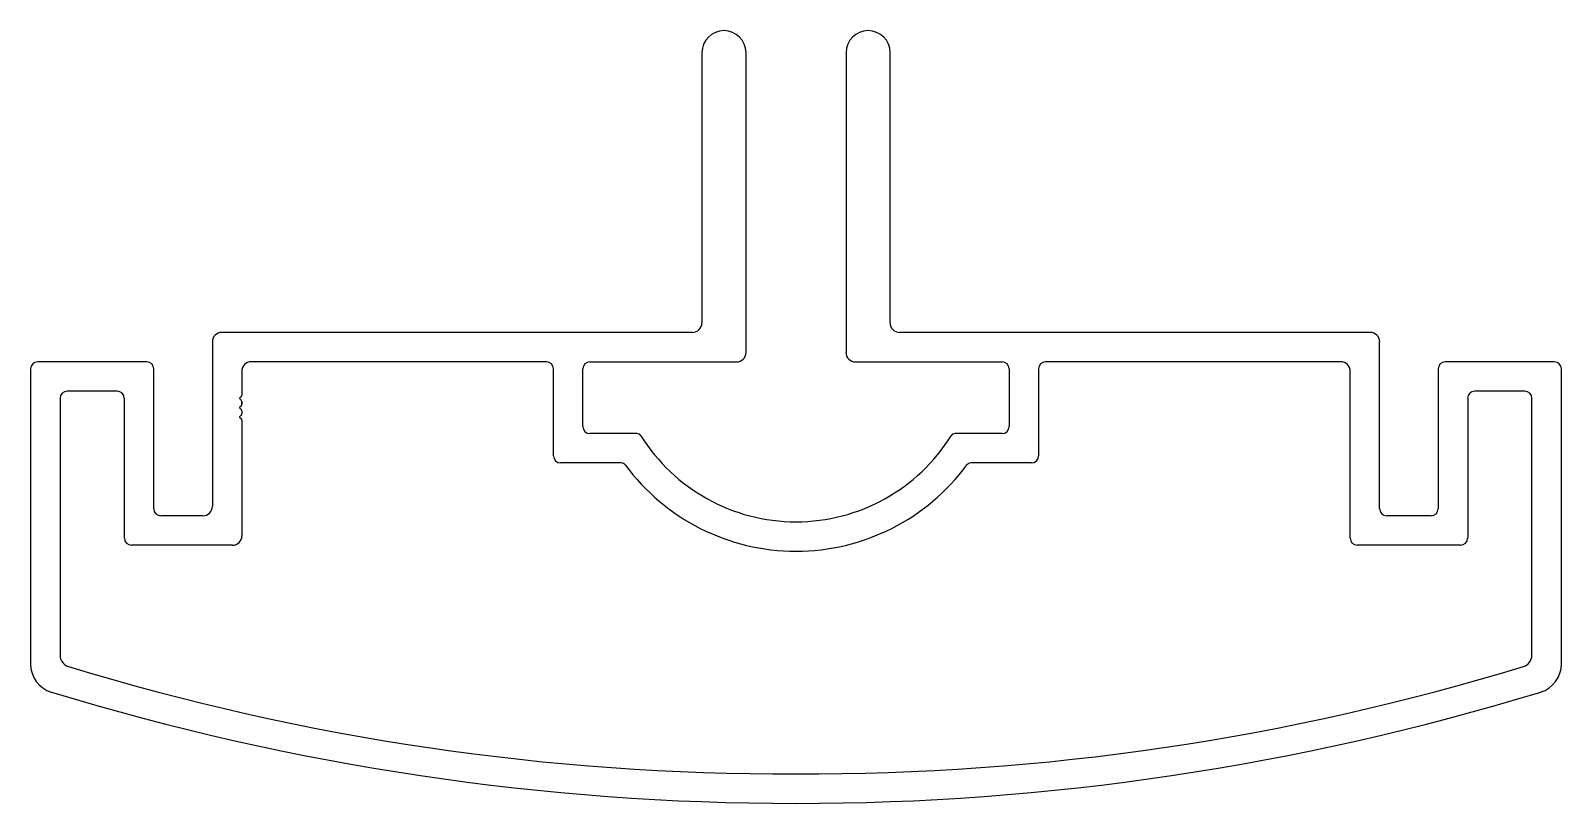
# Model space of a CAD drawing. Extents: x -82 to 83, y 7 to 91.
import ezdxf

# ---------------------------------------------------------------- set-up
doc = ezdxf.new("R2010")
doc.units = 0
doc.layers.get('0').update_dxf_attribs({"linetype": 'CONTINUOUS'})

msp = doc.modelspace()

# ---------------------------------------------------------------- linework, layer by layer
at = {"linetype": 'CONTINUOUS'}
for p, q in [((-10.05, 88.36), (-10.05, 59.21)), ((-5.28, 56.03), (-5.28, 88.36)), ((5.5, 88.36), (5.5, 56.03)), ((10.26, 59.21), (10.26, 88.36)), ((-11.06, 58.19), (-61.82, 58.19)), ((62.04, 58.19), (11.27, 58.19)), ((-62.84, 57.17), (-62.84, 39.43)), ((63.05, 39.17), (63.05, 57.17)), ((-69.92, 55.01), (-81.68, 55.01)), ((-26.82, 55.01), (-58.65, 55.01)), ((-22.12, 55.01), (-6.3, 55.01)), ((6.51, 55.01), (22.33, 55.01)), ((58.86, 55.01), (27.03, 55.01)), ((81.89, 55.01), (70.13, 55.01)), ((-82.44, 54.25), (-82.44, 22.43)), ((-69.16, 39.17), (-69.16, 54.25)), ((-59.67, 54), (-59.67, 51.42)), ((-26.06, 44.87), (-26.06, 54.25)), ((-22.88, 48.04), (-22.88, 54.25)), ((23.09, 54.25), (23.09, 48.04)), ((26.27, 54.25), (26.27, 44.87)), ((59.88, 36), (59.88, 54)), ((69.37, 54.25), (69.37, 39.17)), ((82.66, 22.43), (82.66, 54.25)), ((-73.1, 51.84), (-78.51, 51.84)), ((-59.74, 51.25), (-59.91, 51.08)), ((-59.67, 51.42), (-59.67, 51.42)), ((-59.67, 51.42), (-59.67, 51.42)), ((-59.67, 51.42), (-59.67, 51.42)), ((78.72, 51.84), (73.31, 51.84)), ((-79.27, 51.08), (-79.27, 33.08)), ((-72.33, 36), (-72.33, 51.08)), ((-59.91, 51.06), (-59.74, 50.89)), ((-59.74, 50.25), (-59.91, 50.08)), ((-59.91, 50.06), (-59.74, 49.89)), ((-59.67, 50.72), (-59.67, 50.42)), ((-59.67, 50.42), (-59.67, 50.72)), ((-59.67, 50.72), (-59.67, 50.42)), ((-59.67, 50.42), (-59.67, 50.72)), ((-59.67, 50.72), (-59.67, 50.42)), ((-59.67, 49.72), (-59.67, 49.42)), ((72.55, 51.08), (72.55, 36)), ((79.48, 23.37), (79.48, 51.08)), ((-59.74, 49.25), (-59.91, 49.08)), ((-59.91, 49.06), (-59.74, 48.89)), ((-59.67, 48.72), (-59.67, 36.25)), ((-17.05, 47.28), (-22.12, 47.28)), ((22.33, 47.28), (17.26, 47.28)), ((-18.73, 44.11), (-25.29, 44.11)), ((25.51, 44.11), (18.95, 44.11)), ((-63.86, 38.41), (-68.4, 38.41)), ((65.4, 38.41), (63.82, 38.41)), ((68.61, 38.41), (65.4, 38.41)), ((-60.68, 35.24), (-71.57, 35.24)), ((62.23, 35.24), (60.64, 35.24)), ((71.78, 35.24), (62.23, 35.24)), ((-79.27, 33.08), (-79.27, 23.37))]:
    msp.add_line(p, q, dxfattribs=at)
for centre, radius, start, end in [((-7.66, 88.36), 2.38, 360, 180), ((7.88, 88.36), 2.38, 360, 180), ((-61.82, 57.17), 1.02, 90, 180), ((-11.06, 59.21), 1.02, 270, 0), ((11.27, 59.21), 1.02, 180, 270), ((62.04, 57.17), 1.02, 360, 90), ((-81.68, 54.25), 0.762, 90, 180), ((-69.92, 54.25), 0.762, 0, 90), ((-58.65, 54), 1.02, 90, 180), ((-26.82, 54.25), 0.762, 360, 90), ((-22.12, 54.25), 0.762, 90, 180), ((-6.3, 56.03), 1.02, 270, 0), ((6.51, 56.03), 1.02, 180, 270), ((22.33, 54.25), 0.762, 0, 90), ((27.03, 54.25), 0.762, 90, 180), ((58.86, 54), 1.02, 0, 90), ((70.13, 54.25), 0.762, 90, 180), ((81.89, 54.25), 0.762, 0, 90), ((-78.51, 51.08), 0.762, 90, 180), ((-73.1, 51.08), 0.762, 0, 90), ((-59.92, 51.42), 0.25, 315, 360), ((73.31, 51.08), 0.762, 90, 180), ((78.72, 51.08), 0.762, 0, 90), ((-59.9, 51.07), 0.008, 135, 225), ((-59.9, 50.07), 0.008, 135, 225), ((-59.92, 50.72), 0.25, 0, 45), ((-59.92, 50.42), 0.25, 315, 360), ((-59.92, 49.72), 0.25, 360, 45), ((-59.9, 49.07), 0.008, 135, 225), ((-59.92, 49.42), 0.25, 315, 360), ((-59.92, 48.72), 0.25, 360, 45), ((-22.12, 48.04), 0.762, 180, 270), ((22.33, 48.04), 0.762, 270, 0), ((-17.05, 46.77), 0.508, 31.9292, 90), ((0.11, 57.47), 19.71, 211.9292, 328.0708), ((17.26, 46.77), 0.508, 90, 148.0708), ((-25.29, 44.87), 0.762, 180, 270), ((25.51, 44.87), 0.762, 270, 0), ((-18.73, 43.6), 0.508, 36.3571, 90), ((0.11, 57.47), 22.88, 216.3571, 323.6429), ((18.95, 43.6), 0.508, 90, 143.6429), ((-68.4, 39.17), 0.762, 180, 270), ((-63.86, 39.43), 1.02, 270, 0), ((63.82, 39.17), 0.762, 180, 270), ((68.61, 39.17), 0.762, 270, 360), ((-71.57, 36), 0.762, 180, 270), ((-60.68, 36.25), 1.02, 270, 0), ((60.64, 36), 0.762, 180, 270), ((71.78, 36), 0.762, 270, 360), ((-78, 23.37), 1.27, 180, 253.0037), ((78.21, 23.37), 1.27, 286.9963, 0), ((-79.27, 22.43), 3.18, 180, 252.8006), ((-0.82, 275.86), 265.29, 253.0037, 270.1982), ((1.02, 275.93), 265.36, 269.7995, 286.994), ((79.48, 22.43), 3.18, 287.1994, 0), ((0.11, 282.07), 274.68, 252.9988, 287.0012)]:
    msp.add_arc(centre, radius, start, end, dxfattribs=at)

doc.saveas('drawing.dxf')
